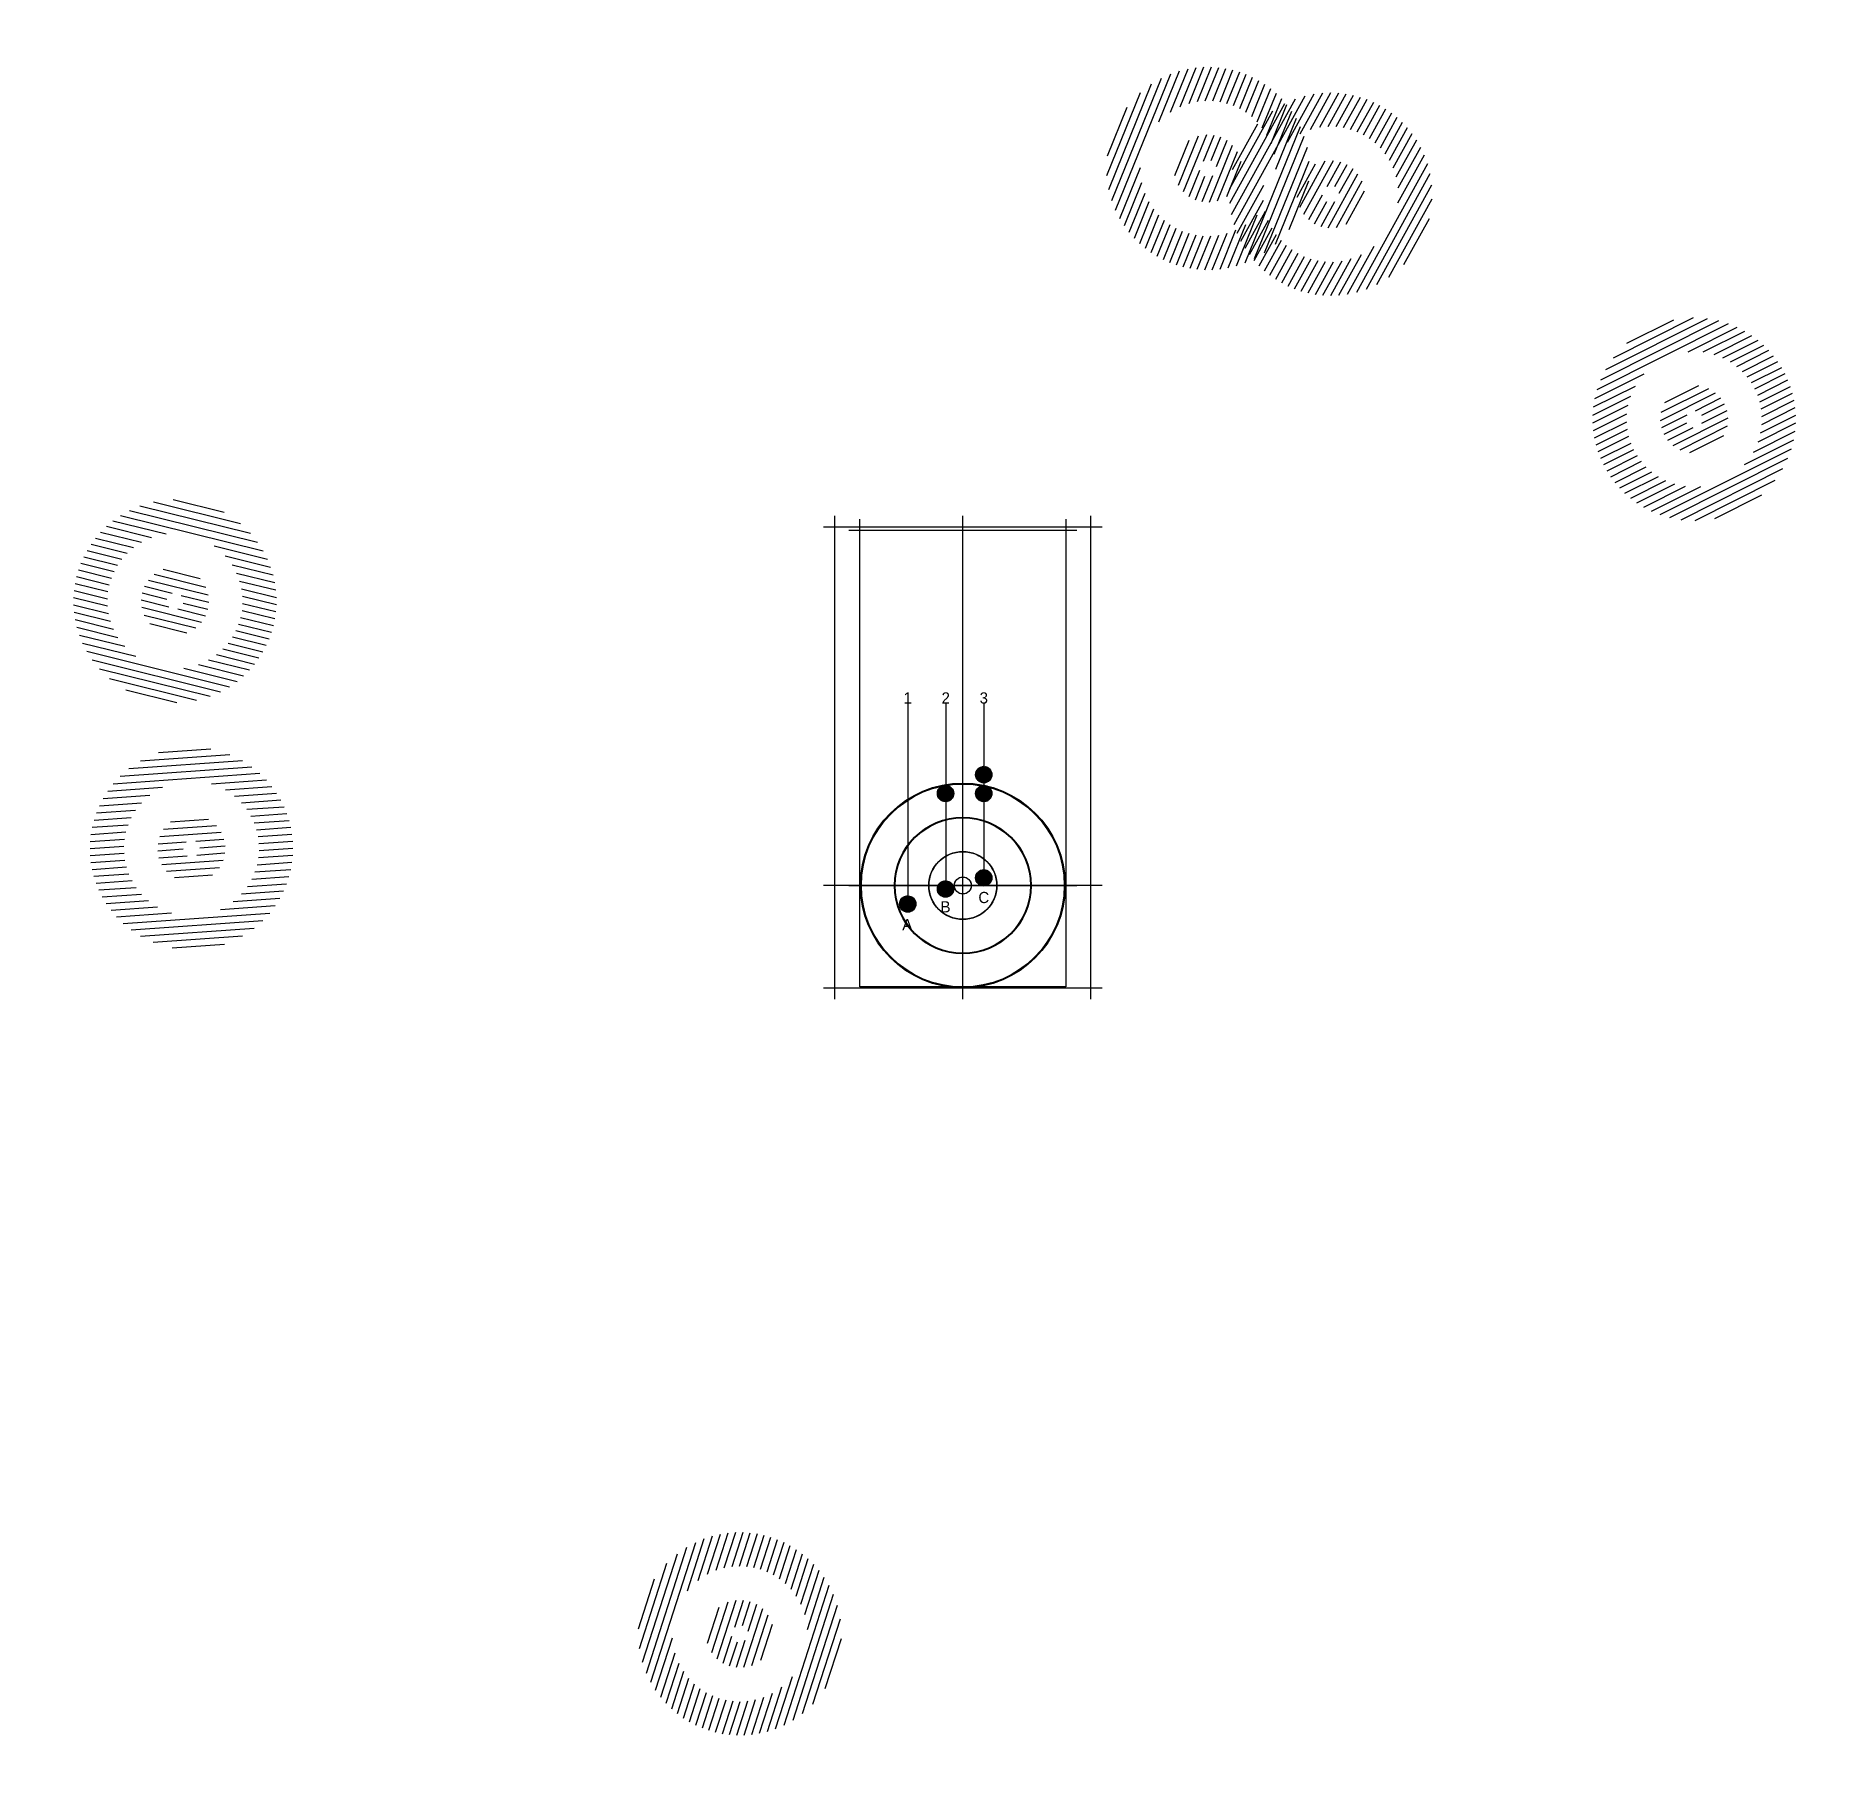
# Model space of a CAD drawing. Extents: x -16.6 to 15.3, y -15.8 to 15.2.
import ezdxf
from ezdxf.enums import TextEntityAlignment as Align

# ---------------------------------------------------------------- set-up
doc = ezdxf.new("R2010")
doc.units = 0
doc.header["$LTSCALE"] = 0.5
doc.linetypes.add('AUSGEZOGEN', pattern=[0])
doc.linetypes.add('VERDECKT', pattern=[0])
doc.layers.get('0').update_dxf_attribs({"linetype": 'AUSGEZOGEN'})
doc.layers.add('HOUSE', color=7, linetype='AUSGEZOGEN')

# ---------------------------------------------------------------- blocks, each defined once
blk = doc.blocks.new('*X')
at = {"color": 0}
for p, q in [((9.894, 10.009), (10.041, 10.156)), ((9.895, 9.993), (10.057, 10.155)), ((9.895, 10.001), (10.049, 10.155)), ((9.895, 10.018), (10.032, 10.155)), ((9.896, 10.028), (10.022, 10.154)), ((9.897, 9.985), (10.065, 10.153)), ((9.897, 10.039), (10.011, 10.153)), ((9.898, 9.978), (10.072, 10.152)), ((9.9, 9.971), (10.079, 10.15)), ((9.9, 10.05), (10, 10.15)), ((9.902, 9.964), (10.086, 10.148)), ((9.904, 9.957), (10.093, 10.146)), ((9.905, 10.064), (9.986, 10.145)), ((9.907, 9.951), (10.099, 10.143)), ((9.91, 9.945), (10.105, 10.14)), ((9.913, 9.939), (10.111, 10.137)), ((9.913, 10.081), (9.969, 10.137)), ((9.916, 9.934), (10.116, 10.134)), ((9.92, 9.928), (10.122, 10.13)), ((9.923, 9.923), (10.127, 10.127)), ((9.927, 9.918), (10.03, 10.021)), ((9.931, 9.913), (10.03, 10.012)), ((9.935, 9.909), (10.03, 10.003)), ((9.94, 9.904), (10.03, 9.995)), ((9.944, 9.9), (10.03, 9.986)), ((9.949, 9.896), (10.03, 9.977)), ((9.954, 9.892), (10.03, 9.968)), ((9.959, 9.889), (10.03, 9.959)), ((9.965, 9.885), (10.03, 9.95)), ((9.971, 9.882), (10.03, 9.942)), ((9.976, 9.879), (10.03, 9.933)), ((9.982, 9.876), (10.031, 9.925)), ((9.989, 9.874), (10.036, 9.921)), ((9.995, 9.872), (10.044, 9.921)), ((10.002, 9.869), (10.181, 10.048)), ((10.009, 9.868), (10.182, 10.041)), ((10.017, 9.866), (10.184, 10.033)), ((10.024, 9.865), (10.185, 10.026)), ((10.03, 10.03), (10.04, 10.04)), ((10.03, 10.021), (10.047, 10.038)), ((10.03, 10.012), (10.05, 10.032)), ((10.03, 10.003), (10.05, 10.023)), ((10.03, 9.995), (10.05, 10.015)), ((10.03, 9.986), (10.05, 10.006)), ((10.03, 9.977), (10.05, 9.997)), ((10.03, 9.968), (10.05, 9.988)), ((10.03, 9.959), (10.05, 9.979)), ((10.03, 9.95), (10.05, 9.97)), ((10.03, 9.942), (10.05, 9.962)), ((10.031, 9.934), (10.05, 9.953)), ((10.033, 9.865), (10.185, 10.017)), ((10.036, 9.93), (10.05, 9.944)), ((10.039, 10.03), (10.132, 10.123)), ((10.041, 9.864), (10.186, 10.009)), ((10.046, 10.028), (10.137, 10.119)), ((10.049, 9.926), (10.178, 10.055)), ((10.05, 10.023), (10.141, 10.115)), ((10.05, 10.015), (10.146, 10.11)), ((10.05, 10.006), (10.15, 10.106)), ((10.05, 9.997), (10.154, 10.101)), ((10.05, 9.988), (10.158, 10.096)), ((10.05, 9.979), (10.161, 10.091)), ((10.05, 9.97), (10.165, 10.085)), ((10.05, 9.962), (10.168, 10.079)), ((10.05, 9.953), (10.171, 10.074)), ((10.05, 9.944), (10.174, 10.068)), ((10.05, 9.935), (10.176, 10.061)), ((10.05, 9.865), (10.185, 10)), ((10.06, 9.866), (10.184, 9.99)), ((10.071, 9.868), (10.182, 9.979)), ((10.083, 9.871), (10.179, 9.967)), ((10.097, 9.876), (10.174, 9.953)), ((10.115, 9.885), (10.165, 9.935)), ((-1.811, -0.043), (0.043, 1.811)), ((-1.806, 0.138), (-0.138, 1.806)), ((-1.779, 0.342), (-0.342, 1.779)), ((-1.715, 0.583), (-0.583, 1.715)), ((-0.485, 1.106), (0.209, 1.8)), ((-0.228, 1.186), (0.361, 1.775)), ((-0.03, 1.207), (0.503, 1.74)), ((0.139, 1.2), (0.636, 1.696)), ((0.289, 1.173), (0.76, 1.644)), ((-1.569, 0.906), (-0.906, 1.569)), ((0.424, 1.131), (0.878, 1.585)), ((0.547, 1.077), (0.988, 1.518)), ((0.659, 1.012), (1.092, 1.446)), ((0.761, 0.938), (1.19, 1.366)), ((0.854, 0.854), (1.281, 1.281)), ((0.938, 0.761), (1.366, 1.19)), ((1.012, 0.659), (1.446, 1.092)), ((1.077, 0.547), (1.518, 0.988)), ((1.131, 0.424), (1.585, 0.878)), ((1.173, 0.289), (1.644, 0.76)), ((-1.8, -0.209), (-1.106, 0.485)), ((-0.6, -0.07), (0.07, 0.6)), ((-0.593, 0.114), (-0.114, 0.593)), ((-0.565, -0.212), (0.212, 0.565)), ((-0.029, 0.148), (0.329, 0.506)), ((0.107, 0.107), (0.427, 0.427)), ((0.148, -0.029), (0.506, 0.329)), ((1.186, -0.228), (1.775, 0.361)), ((1.2, 0.139), (1.696, 0.636)), ((1.207, -0.03), (1.74, 0.503)), ((-1.775, -0.361), (-1.186, 0.228)), ((-1.74, -0.503), (-1.207, 0.03)), ((-0.506, -0.329), (-0.148, 0.029)), ((-0.212, -0.565), (0.565, 0.212)), ((-0.07, -0.6), (0.6, 0.07)), ((-0.043, -1.811), (1.811, 0.043)), ((1.106, -0.485), (1.8, 0.209)), ((-1.696, -0.636), (-1.2, -0.139)), ((-1.644, -0.76), (-1.173, -0.289)), ((-0.427, -0.427), (-0.107, -0.107)), ((-0.329, -0.506), (0.029, -0.148)), ((0.114, -0.593), (0.593, -0.114)), ((0.138, -1.806), (1.806, -0.138)), ((-1.585, -0.878), (-1.131, -0.424)), ((-1.518, -0.988), (-1.077, -0.547)), ((0.342, -1.779), (1.779, -0.342)), ((0.583, -1.715), (1.715, -0.583)), ((-1.446, -1.092), (-1.012, -0.659)), ((-1.366, -1.19), (-0.938, -0.761)), ((-1.281, -1.281), (-0.854, -0.854)), ((-1.19, -1.366), (-0.761, -0.938)), ((0.906, -1.569), (1.569, -0.906)), ((-1.092, -1.446), (-0.659, -1.012)), ((-0.988, -1.518), (-0.547, -1.077)), ((-0.878, -1.585), (-0.424, -1.131)), ((-0.76, -1.644), (-0.289, -1.173)), ((-0.636, -1.696), (-0.139, -1.2)), ((-0.503, -1.74), (0.03, -1.207)), ((-0.361, -1.775), (0.228, -1.186)), ((-0.209, -1.8), (0.485, -1.106))]:
    blk.add_line(p, q, dxfattribs=at)
blk = doc.blocks.new('ROCKD')
at = {"color": 0}
blk.add_lwpolyline([(-0.001, 0.02), (0.001, 0.02, -0.414214), (0.01, 0.011), (0.01, -0.081, -0.414214), (0.001, -0.09), (-0.001, -0.09, -0.414214), (-0.01, -0.081), (-0.01, 0.011, -0.414214)], format="xyb", close=True, dxfattribs=at)
for radius in [0.146, 0.106]:
    blk.add_circle((0, 0), radius, dxfattribs=at)
blk.add_blockref('*X', (-10.04, -10.01), dxfattribs=at)
blk = doc.blocks.new('HOUSEO')
at = {"color": 0}
for p, q in [((-2.486, 6.4008), (2.486, 6.4008)), ((-2.286, -2.0288), (-2.286, 6.6008)), ((-1.836783, -1.811622), (-1.836783, 6.540677)), ((0, -2.0288), (0, 6.6008)), ((0, -2.011622), (0, 6.540677)), ((1.836783, 6.540677), (1.836783, -1.811622)), ((2.286, -2.0288), (2.286, 6.6008)), ((-2.036783, 6.340677), (2.036783, 6.340677)), ((2.486, 0), (-2.486, 0)), ((-2.036783, 0), (2.036783, 0)), ((-2.486, -1.8288), (2.486, -1.8288)), ((1.836783, -1.811622), (-1.836783, -1.811622))]:
    blk.add_line(p, q, dxfattribs=at)
for radius in [1.8288, 1.811622, 1.2192, 1.207748, 0.6096, 0.603874, 0.1524, 0.150969]:
    blk.add_circle((0, 0), radius, dxfattribs=at)

msp = doc.modelspace()

# ---------------------------------------------------------------- linework, layer by layer
at = {"color": 0, "linetype": 'VERDECKT'}
for p, q in [((-0.983, 3.248), (-0.983, -0.331)), ((-0.305, 3.248), (-0.305, -0.074)), ((0.374, 3.248), (0.374, 0.137))]:
    msp.add_line(p, q, dxfattribs=at)

# ---------------------------------------------------------------- block references
at = {"color": 0}
for p, rotation in [((-0.983, -0.331), 202.8934471874873), ((-0.309, -0.063), 196.0869026810479), ((0.374, 1.977), 161.6642352515392), ((-0.309, 1.643), 301.0651008637848), ((0.374, 1.643), 319.0482805282495), ((0.374, 0.137), 27.20688719163115)]:
    msp.add_blockref('ROCKD', p, dxfattribs=dict(at, rotation=rotation))
at = {"layer": 'HOUSE', "color": 0}
msp.add_blockref('HOUSEO', (0, 0), dxfattribs=at)

# ---------------------------------------------------------------- texts
at = {"color": 0}
for s, p in [('1', (-0.983, 3.248)), ('2', (-0.305, 3.248)), ('3', (0.374, 3.248))]:
    msp.add_text(s, height=0.2, dxfattribs=at).set_placement(p, align=Align.CENTER)
for s, p in [('B', (-0.309, -0.381)), ('C', (0.374, -0.214)), ('A', (-0.992, -0.699))]:
    msp.add_text(s, height=0.2, dxfattribs=at).set_placement(p, align=Align.MIDDLE)

doc.saveas('drawing.dxf')
